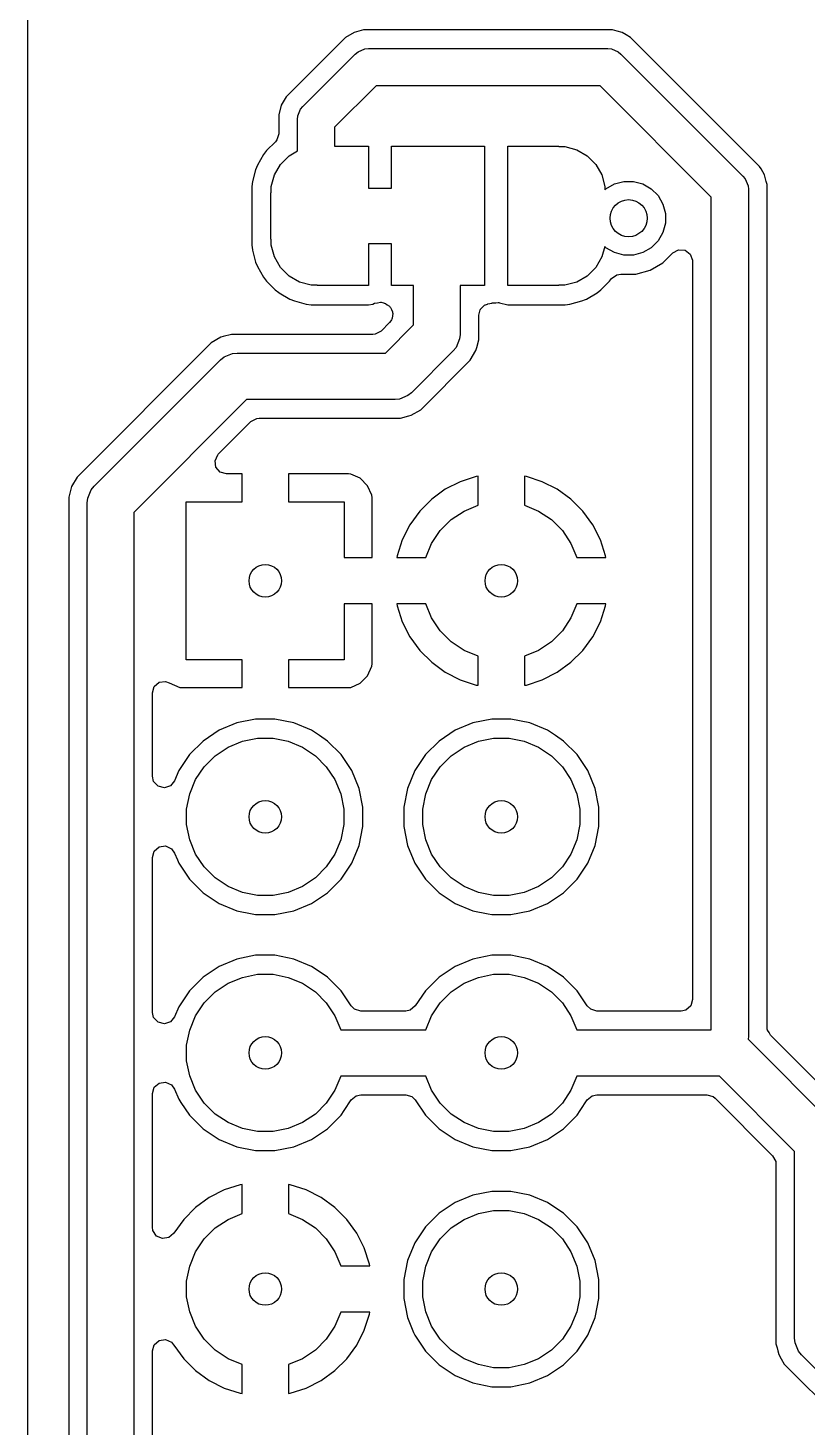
# Model space of a CAD drawing. Extents: x -0.98 to -0.05, y 0 to 3.38.
# Drawn here: x -0.981 to -0.651, y 2.032 to 2.625 of the extents above; entities that cross this region are included whole.
import ezdxf

# ---------------------------------------------------------------- set-up
doc = ezdxf.new("R2010")
doc.units = 0
doc.header["$MEASUREMENT"] = 0
doc.layers.add('BLACK', color=7, linetype='CONTINUOUS')

msp = doc.modelspace()

# ---------------------------------------------------------------- linework, layer by layer
at = {"layer": 'BLACK', "linetype": 'CONTINUOUS'}
for p, q in [((-0.98085, 2.42611), (-0.98085, 2.64474)), ((-0.8463, 2.62088), (-0.87144, 2.59574)), ((-0.8427, 2.62296), (-0.8463, 2.62088)), ((-0.83869, 2.62404), (-0.8427, 2.62296)), ((-0.8427, 2.62296), (-0.8427, 2.62296)), ((-0.73316, 2.62404), (-0.83869, 2.62404)), ((-0.73116, 2.6235), (-0.73316, 2.62404)), ((-0.72915, 2.62296), (-0.73116, 2.6235)), ((-0.72735, 2.62192), (-0.72915, 2.62296)), ((-0.72555, 2.62088), (-0.72735, 2.62192)), ((-0.72555, 2.62088), (-0.72555, 2.62088)), ((-0.674, 2.56933), (-0.72555, 2.62088)), ((-0.72555, 2.62088), (-0.72555, 2.62088)), ((-0.86439, 2.59163), (-0.84218, 2.61384)), ((-0.84218, 2.61384), (-0.84099, 2.61481)), ((-0.84099, 2.61481), (-0.83815, 2.61599)), ((-0.83815, 2.61599), (-0.83661, 2.61614)), ((-0.83661, 2.61614), (-0.73524, 2.61614)), ((-0.73524, 2.61614), (-0.7337, 2.61599)), ((-0.7337, 2.61599), (-0.73086, 2.61481)), ((-0.73086, 2.61481), (-0.72967, 2.61384)), ((-0.72967, 2.61384), (-0.67794, 2.56211)), ((-0.87144, 2.59574), (-0.87351, 2.59215)), ((-0.87144, 2.59574), (-0.87144, 2.59574)), ((-0.83335, 2.60039), (-0.85094, 2.5828)), ((-0.7385, 2.60039), (-0.83335, 2.60039)), ((-0.69139, 2.55328), (-0.7385, 2.60039)), ((-0.87351, 2.59215), (-0.87459, 2.58814)), ((-0.87351, 2.59215), (-0.87351, 2.59215)), ((-0.86654, 2.5876), (-0.86537, 2.59044)), ((-0.86537, 2.59044), (-0.86439, 2.59163)), ((-0.87459, 2.58814), (-0.87459, 2.5801)), ((-0.86669, 2.58606), (-0.86654, 2.5876)), ((-0.86669, 2.57279), (-0.86669, 2.58606)), ((-0.87459, 2.5801), (-0.87536, 2.57746)), ((-0.85094, 2.5828), (-0.85094, 2.5748)), ((-0.87974, 2.57293), (-0.88103, 2.57125)), ((-0.87602, 2.57665), (-0.87974, 2.57293)), ((-0.87974, 2.57293), (-0.87974, 2.57293)), ((-0.87536, 2.57746), (-0.87602, 2.57665)), ((-0.87025, 2.57074), (-0.86669, 2.57279)), ((-0.85094, 2.5748), (-0.83661, 2.5748)), ((-0.83661, 2.5748), (-0.83661, 2.55709)), ((-0.82677, 2.55709), (-0.82677, 2.5748)), ((-0.82677, 2.5748), (-0.7874, 2.5748)), ((-0.7874, 2.5748), (-0.7874, 2.51575)), ((-0.77756, 2.51575), (-0.77756, 2.5748)), ((-0.77756, 2.5748), (-0.75591, 2.5748)), ((-0.75591, 2.5748), (-0.75591, 2.57463)), ((-0.75591, 2.57463), (-0.75334, 2.57463)), ((-0.75334, 2.57463), (-0.74837, 2.5733)), ((-0.74837, 2.5733), (-0.74392, 2.57074)), ((-0.88362, 2.56676), (-0.88443, 2.56481)), ((-0.88103, 2.57125), (-0.88362, 2.56676)), ((-0.88362, 2.56676), (-0.88362, 2.56676)), ((-0.87645, 2.56265), (-0.87388, 2.5671)), ((-0.87388, 2.5671), (-0.87025, 2.57074)), ((-0.74392, 2.57074), (-0.74029, 2.5671)), ((-0.74029, 2.5671), (-0.73772, 2.56265)), ((-0.67383, 2.56916), (-0.674, 2.56933)), ((-0.674, 2.56933), (-0.674, 2.56933)), ((-0.67089, 2.56622), (-0.67383, 2.56916)), ((-0.67383, 2.56916), (-0.67383, 2.56916)), ((-0.67029, 2.56518), (-0.67089, 2.56622)), ((-0.88443, 2.56481), (-0.88577, 2.5598)), ((-0.87778, 2.55769), (-0.87645, 2.56265)), ((-0.73772, 2.56265), (-0.73639, 2.55769)), ((-0.67794, 2.56211), (-0.67696, 2.56092)), ((-0.67696, 2.56092), (-0.67579, 2.55808)), ((-0.66882, 2.56263), (-0.67029, 2.56518)), ((-0.66806, 2.5598), (-0.66882, 2.56263)), ((-0.88577, 2.5598), (-0.88604, 2.55771)), ((-0.88604, 2.55771), (-0.88604, 2.53284)), ((-0.88577, 2.5598), (-0.88577, 2.5598)), ((-0.87795, 2.53543), (-0.87795, 2.55512)), ((-0.87795, 2.55512), (-0.87778, 2.55512)), ((-0.87778, 2.55512), (-0.87778, 2.55769)), ((-0.83661, 2.55709), (-0.82677, 2.55709)), ((-0.73639, 2.55769), (-0.73639, 2.55636)), ((-0.73639, 2.55636), (-0.73596, 2.55679)), ((-0.73596, 2.55679), (-0.7324, 2.55884)), ((-0.7324, 2.55884), (-0.72843, 2.5599)), ((-0.72843, 2.5599), (-0.72432, 2.5599)), ((-0.72432, 2.5599), (-0.72035, 2.55884)), ((-0.72035, 2.55884), (-0.71679, 2.55679)), ((-0.71679, 2.55679), (-0.71388, 2.55388)), ((-0.67579, 2.55808), (-0.67564, 2.55654)), ((-0.67564, 2.55654), (-0.67564, 2.19775)), ((-0.66774, 2.55862), (-0.66806, 2.5598)), ((-0.66774, 2.20174), (-0.66774, 2.55862)), ((-0.66774, 2.55862), (-0.66774, 2.55862)), ((-0.71388, 2.55388), (-0.71183, 2.55032)), ((-0.71183, 2.55032), (-0.71076, 2.54635)), ((-0.69139, 2.20059), (-0.69139, 2.55328)), ((-0.71076, 2.54224), (-0.71183, 2.53826)), ((-0.71076, 2.54635), (-0.71076, 2.54224)), ((-0.71183, 2.53826), (-0.71388, 2.5347)), ((-0.88604, 2.53284), (-0.88579, 2.53094)), ((-0.88579, 2.53094), (-0.88577, 2.53075)), ((-0.88577, 2.53075), (-0.88532, 2.52909)), ((-0.87778, 2.53543), (-0.87795, 2.53543)), ((-0.87778, 2.53286), (-0.87778, 2.53543)), ((-0.87645, 2.5279), (-0.87778, 2.53286)), ((-0.82677, 2.53346), (-0.83661, 2.53346)), ((-0.83661, 2.53346), (-0.83661, 2.51575)), ((-0.82677, 2.51575), (-0.82677, 2.53346)), ((-0.73652, 2.53236), (-0.73772, 2.5279)), ((-0.73596, 2.5318), (-0.73652, 2.53236)), ((-0.7324, 2.52974), (-0.73596, 2.5318)), ((-0.71679, 2.5318), (-0.72035, 2.52974)), ((-0.71388, 2.5347), (-0.71679, 2.5318)), ((-0.70761, 2.52962), (-0.7052, 2.53094)), ((-0.7052, 2.53094), (-0.70246, 2.53074)), ((-0.70246, 2.53074), (-0.70025, 2.52909)), ((-0.88532, 2.52909), (-0.88443, 2.52574)), ((-0.88443, 2.52574), (-0.88362, 2.52379)), ((-0.87388, 2.52345), (-0.87645, 2.5279)), ((-0.73772, 2.5279), (-0.74029, 2.52345)), ((-0.72843, 2.52868), (-0.7324, 2.52974)), ((-0.72432, 2.52868), (-0.72843, 2.52868)), ((-0.72035, 2.52974), (-0.72432, 2.52868)), ((-0.71725, 2.52226), (-0.71186, 2.52537)), ((-0.71186, 2.52537), (-0.70761, 2.52962)), ((-0.70025, 2.52909), (-0.69929, 2.52652)), ((-0.69929, 2.52652), (-0.69928, 2.52617)), ((-0.69928, 2.52617), (-0.69928, 2.21337)), ((-0.88362, 2.52379), (-0.88362, 2.52379)), ((-0.88362, 2.52379), (-0.88103, 2.5193)), ((-0.88103, 2.5193), (-0.87974, 2.51763)), ((-0.87025, 2.51982), (-0.87388, 2.52345)), ((-0.8658, 2.51725), (-0.87025, 2.51982)), ((-0.74392, 2.51982), (-0.74837, 2.51725)), ((-0.74029, 2.52345), (-0.74392, 2.51982)), ((-0.73443, 2.51763), (-0.73358, 2.51874)), ((-0.73358, 2.51874), (-0.73136, 2.52036)), ((-0.73136, 2.52036), (-0.7297, 2.52065)), ((-0.7297, 2.52065), (-0.72327, 2.52065)), ((-0.72327, 2.52065), (-0.71725, 2.52226)), ((-0.72327, 2.52065), (-0.72327, 2.52065)), ((-0.87974, 2.51763), (-0.87608, 2.51396)), ((-0.87608, 2.51396), (-0.87453, 2.51277)), ((-0.87453, 2.51277), (-0.8744, 2.51267)), ((-0.8744, 2.51267), (-0.86991, 2.51008)), ((-0.86084, 2.51592), (-0.8658, 2.51725)), ((-0.85827, 2.51592), (-0.86084, 2.51592)), ((-0.85827, 2.51575), (-0.85827, 2.51592)), ((-0.83661, 2.51575), (-0.85827, 2.51575)), ((-0.81748, 2.51575), (-0.82677, 2.51575)), ((-0.81748, 2.49916), (-0.81748, 2.51575)), ((-0.7874, 2.51575), (-0.7978, 2.51575)), ((-0.7978, 2.51575), (-0.7978, 2.49508)), ((-0.75591, 2.51575), (-0.77756, 2.51575)), ((-0.75334, 2.51592), (-0.75591, 2.51592)), ((-0.75591, 2.51592), (-0.75591, 2.51575)), ((-0.74837, 2.51725), (-0.75334, 2.51592)), ((-0.74426, 2.51008), (-0.73977, 2.51267)), ((-0.73977, 2.51267), (-0.7381, 2.51396)), ((-0.7381, 2.51396), (-0.73443, 2.51763)), ((-0.86991, 2.51008), (-0.86991, 2.51008)), ((-0.86991, 2.51008), (-0.86991, 2.51008)), ((-0.86991, 2.51008), (-0.86796, 2.50927)), ((-0.86796, 2.50927), (-0.86796, 2.50927)), ((-0.86796, 2.50927), (-0.86796, 2.50927)), ((-0.86796, 2.50927), (-0.86295, 2.50793)), ((-0.86295, 2.50793), (-0.86086, 2.50766)), ((-0.86086, 2.50766), (-0.86086, 2.50766)), ((-0.86086, 2.50766), (-0.83661, 2.50766)), ((-0.83661, 2.50766), (-0.83481, 2.50786)), ((-0.83661, 2.50766), (-0.83661, 2.50766)), ((-0.83481, 2.50786), (-0.83398, 2.50826)), ((-0.83398, 2.50826), (-0.83275, 2.50846)), ((-0.83275, 2.50846), (-0.83154, 2.50873)), ((-0.83154, 2.50873), (-0.83136, 2.50869)), ((-0.83136, 2.50869), (-0.83127, 2.50871)), ((-0.83127, 2.50871), (-0.83018, 2.50844)), ((-0.83018, 2.50844), (-0.82989, 2.50834)), ((-0.82989, 2.50834), (-0.82985, 2.50831)), ((-0.82985, 2.50831), (-0.82979, 2.5083)), ((-0.82979, 2.5083), (-0.82943, 2.50817)), ((-0.82943, 2.50817), (-0.82862, 2.50757)), ((-0.82862, 2.50757), (-0.82773, 2.5071)), ((-0.82773, 2.5071), (-0.82753, 2.50676)), ((-0.82753, 2.50676), (-0.82722, 2.50653)), ((-0.78913, 2.50584), (-0.78824, 2.5066)), ((-0.78824, 2.5066), (-0.78742, 2.50745)), ((-0.78742, 2.50745), (-0.78715, 2.50755)), ((-0.78715, 2.50755), (-0.78705, 2.50764)), ((-0.78705, 2.50764), (-0.78612, 2.50795)), ((-0.78612, 2.50795), (-0.78605, 2.50797)), ((-0.78605, 2.50797), (-0.78432, 2.50831)), ((-0.78432, 2.50831), (-0.78419, 2.5084)), ((-0.78419, 2.5084), (-0.78361, 2.50853)), ((-0.78361, 2.50853), (-0.78262, 2.50848)), ((-0.78262, 2.50848), (-0.78164, 2.50858)), ((-0.78164, 2.50858), (-0.78142, 2.50854)), ((-0.78142, 2.50854), (-0.78107, 2.50846)), ((-0.78107, 2.50846), (-0.78107, 2.50846)), ((-0.78107, 2.50846), (-0.77756, 2.50766)), ((-0.77756, 2.50766), (-0.75331, 2.50766)), ((-0.75331, 2.50766), (-0.75122, 2.50793)), ((-0.75331, 2.50766), (-0.75331, 2.50766)), ((-0.75122, 2.50793), (-0.74621, 2.50927)), ((-0.74621, 2.50927), (-0.74471, 2.5099)), ((-0.74471, 2.5099), (-0.74426, 2.51008)), ((-0.74426, 2.51008), (-0.74426, 2.51008)), ((-0.74426, 2.51008), (-0.74426, 2.51008)), ((-0.82718, 2.5009), (-0.82766, 2.50013)), ((-0.82722, 2.50653), (-0.82686, 2.50558)), ((-0.82682, 2.50126), (-0.82718, 2.5009)), ((-0.82686, 2.50558), (-0.82637, 2.50471)), ((-0.82676, 2.50158), (-0.82682, 2.50126)), ((-0.82651, 2.50196), (-0.82676, 2.50158)), ((-0.82646, 2.50297), (-0.82651, 2.50196)), ((-0.82625, 2.50395), (-0.82646, 2.50297)), ((-0.82637, 2.50471), (-0.82639, 2.50432)), ((-0.82639, 2.50432), (-0.82625, 2.50395)), ((-0.7899, 2.5032), (-0.78957, 2.50432)), ((-0.7899, 2.49274), (-0.7899, 2.5032)), ((-0.78957, 2.50432), (-0.78934, 2.50548)), ((-0.78934, 2.50548), (-0.78919, 2.50563)), ((-0.78919, 2.50563), (-0.78913, 2.50584)), ((-0.89462, 2.4951), (-0.89818, 2.49415)), ((-0.83472, 2.4951), (-0.89462, 2.4951)), ((-0.83369, 2.49521), (-0.83472, 2.4951)), ((-0.83127, 2.49653), (-0.83369, 2.49521)), ((-0.82766, 2.50013), (-0.83127, 2.49653)), ((-0.82943, 2.4872), (-0.81748, 2.49916)), ((-0.7978, 2.49508), (-0.79798, 2.49316)), ((-0.90317, 2.49155), (-0.96006, 2.43467)), ((-0.89913, 2.49389), (-0.90317, 2.49155)), ((-0.90317, 2.49155), (-0.90317, 2.49155)), ((-0.89818, 2.49415), (-0.89913, 2.49389)), ((-0.89913, 2.49389), (-0.89913, 2.49389)), ((-0.89818, 2.49415), (-0.89818, 2.49415)), ((-0.79945, 2.48961), (-0.80068, 2.48812)), ((-0.79798, 2.49316), (-0.79945, 2.48961)), ((-0.79945, 2.48961), (-0.79945, 2.48961)), ((-0.79111, 2.48823), (-0.79075, 2.48956)), ((-0.79075, 2.48956), (-0.7899, 2.49274)), ((-0.95283, 2.43074), (-0.89924, 2.48432)), ((-0.89924, 2.48432), (-0.89775, 2.48555)), ((-0.89775, 2.48555), (-0.8942, 2.48702)), ((-0.8942, 2.48702), (-0.89228, 2.4872)), ((-0.8942, 2.48702), (-0.8942, 2.48702)), ((-0.89228, 2.4872), (-0.82943, 2.4872)), ((-0.80068, 2.48812), (-0.81839, 2.4704)), ((-0.81446, 2.46317), (-0.79345, 2.48419)), ((-0.79345, 2.48419), (-0.79111, 2.48823)), ((-0.88821, 2.46752), (-0.93602, 2.4197)), ((-0.82535, 2.46752), (-0.88821, 2.46752)), ((-0.82343, 2.46771), (-0.82535, 2.46752)), ((-0.81989, 2.46918), (-0.82343, 2.46771)), ((-0.81839, 2.4704), (-0.81989, 2.46918)), ((-0.81989, 2.46918), (-0.81989, 2.46918)), ((-0.88637, 2.4582), (-0.88395, 2.45951)), ((-0.88395, 2.45951), (-0.88291, 2.45963)), ((-0.88291, 2.45963), (-0.82302, 2.45963)), ((-0.82302, 2.45963), (-0.81946, 2.46058)), ((-0.82302, 2.45963), (-0.82302, 2.45963)), ((-0.81946, 2.46058), (-0.81851, 2.46083)), ((-0.81851, 2.46083), (-0.81446, 2.46317)), ((-0.90021, 2.44436), (-0.88637, 2.4582)), ((-0.90159, 2.4416), (-0.90044, 2.4441)), ((-0.90119, 2.43888), (-0.90159, 2.4416)), ((-0.90044, 2.4441), (-0.90021, 2.44436)), ((-0.89939, 2.4368), (-0.90119, 2.43888)), ((-0.89675, 2.43602), (-0.89939, 2.4368)), ((-0.89016, 2.43602), (-0.89675, 2.43602)), ((-0.89016, 2.42421), (-0.89016, 2.43602)), ((-0.84509, 2.43602), (-0.87047, 2.43602)), ((-0.87047, 2.43602), (-0.87047, 2.42421)), ((-0.8441, 2.43591), (-0.84509, 2.43602)), ((-0.84006, 2.43413), (-0.8441, 2.43591)), ((-0.96239, 2.43063), (-0.9636, 2.42611)), ((-0.96006, 2.43467), (-0.96239, 2.43063)), ((-0.96239, 2.43063), (-0.96239, 2.43063)), ((-0.96006, 2.43467), (-0.96006, 2.43467)), ((-0.95405, 2.42925), (-0.95283, 2.43074)), ((-0.83694, 2.431), (-0.84006, 2.43413)), ((-0.84006, 2.43413), (-0.84006, 2.43413)), ((-0.83515, 2.42696), (-0.83694, 2.431)), ((-0.83694, 2.431), (-0.83694, 2.431)), ((-0.79769, 2.43271), (-0.80404, 2.42947)), ((-0.79092, 2.43491), (-0.79769, 2.43271)), ((-0.79769, 2.43271), (-0.79769, 2.43271)), ((-0.79016, 2.43503), (-0.79092, 2.43491)), ((-0.79092, 2.43491), (-0.79092, 2.43491)), ((-0.79016, 2.42272), (-0.79016, 2.43503)), ((-0.76971, 2.43491), (-0.77047, 2.43503)), ((-0.77047, 2.43503), (-0.77047, 2.42272)), ((-0.76294, 2.43271), (-0.76971, 2.43491)), ((-0.76971, 2.43491), (-0.76971, 2.43491)), ((-0.75659, 2.42947), (-0.76294, 2.43271)), ((-0.76294, 2.43271), (-0.76294, 2.43271)), ((-0.98085, 1.09482), (-0.98085, 2.42611)), ((-0.9636, 2.42611), (-0.9636, 1.21617)), ((-0.95571, 2.42378), (-0.95552, 2.4257)), ((-0.95571, 1.2185), (-0.95571, 2.42378)), ((-0.95552, 2.4257), (-0.95405, 2.42925)), ((-0.95405, 2.42925), (-0.95405, 2.42925)), ((-0.91378, 2.35728), (-0.91378, 2.42421)), ((-0.91378, 2.42421), (-0.89016, 2.42421)), ((-0.87047, 2.42421), (-0.84685, 2.42421)), ((-0.84685, 2.42421), (-0.84685, 2.40059)), ((-0.83504, 2.42598), (-0.83515, 2.42696)), ((-0.83515, 2.42696), (-0.83515, 2.42696)), ((-0.83504, 2.40059), (-0.83504, 2.42598)), ((-0.83504, 2.42598), (-0.83504, 2.42598)), ((-0.80981, 2.42528), (-0.81485, 2.42024)), ((-0.80404, 2.42947), (-0.80981, 2.42528)), ((-0.75082, 2.42528), (-0.75659, 2.42947)), ((-0.74578, 2.42024), (-0.75082, 2.42528)), ((-0.93602, 2.4197), (-0.93602, 1.22258)), ((-0.81485, 2.42024), (-0.81904, 2.41448)), ((-0.80154, 2.41662), (-0.79609, 2.42026)), ((-0.79609, 2.42026), (-0.79016, 2.42272)), ((-0.77047, 2.42272), (-0.76454, 2.42026)), ((-0.76454, 2.42026), (-0.75909, 2.41662)), ((-0.74159, 2.41448), (-0.74578, 2.42024)), ((-0.81904, 2.41448), (-0.82227, 2.40813)), ((-0.80983, 2.40652), (-0.80618, 2.41198)), ((-0.80618, 2.41198), (-0.80154, 2.41662)), ((-0.75909, 2.41662), (-0.75445, 2.41198)), ((-0.75445, 2.41198), (-0.7508, 2.40652)), ((-0.73836, 2.40813), (-0.74159, 2.41448)), ((-0.82227, 2.40813), (-0.82448, 2.40135)), ((-0.82227, 2.40813), (-0.82227, 2.40813)), ((-0.81229, 2.40059), (-0.80983, 2.40652)), ((-0.7508, 2.40652), (-0.74834, 2.40059)), ((-0.73615, 2.40135), (-0.73836, 2.40813)), ((-0.73836, 2.40813), (-0.73836, 2.40813)), ((-0.84685, 2.40059), (-0.83504, 2.40059)), ((-0.82448, 2.40135), (-0.8246, 2.40059)), ((-0.8246, 2.40059), (-0.81229, 2.40059)), ((-0.82448, 2.40135), (-0.82448, 2.40135)), ((-0.74834, 2.40059), (-0.73603, 2.40059)), ((-0.73603, 2.40059), (-0.73615, 2.40135)), ((-0.73615, 2.40135), (-0.73615, 2.40135)), ((-0.83504, 2.38091), (-0.84685, 2.38091)), ((-0.84685, 2.38091), (-0.84685, 2.35728)), ((-0.83504, 2.35552), (-0.83504, 2.38091)), ((-0.8246, 2.38091), (-0.82448, 2.38015)), ((-0.81229, 2.38091), (-0.8246, 2.38091)), ((-0.82448, 2.38015), (-0.82448, 2.38015)), ((-0.82448, 2.38015), (-0.82227, 2.37337)), ((-0.80983, 2.37497), (-0.81229, 2.38091)), ((-0.74834, 2.38091), (-0.7508, 2.37497)), ((-0.73603, 2.38091), (-0.74834, 2.38091)), ((-0.73836, 2.37337), (-0.73615, 2.38015)), ((-0.73615, 2.38015), (-0.73603, 2.38091)), ((-0.73615, 2.38015), (-0.73615, 2.38015)), ((-0.82227, 2.37337), (-0.82227, 2.37337)), ((-0.82227, 2.37337), (-0.81904, 2.36702)), ((-0.80618, 2.36952), (-0.80983, 2.37497)), ((-0.7508, 2.37497), (-0.75445, 2.36952)), ((-0.74159, 2.36702), (-0.73836, 2.37337)), ((-0.73836, 2.37337), (-0.73836, 2.37337)), ((-0.81904, 2.36702), (-0.81485, 2.36125)), ((-0.80154, 2.36488), (-0.80618, 2.36952)), ((-0.79609, 2.36123), (-0.80154, 2.36488)), ((-0.75909, 2.36488), (-0.76454, 2.36123)), ((-0.75445, 2.36952), (-0.75909, 2.36488)), ((-0.74578, 2.36125), (-0.74159, 2.36702)), ((-0.81485, 2.36125), (-0.80981, 2.35621)), ((-0.79016, 2.35878), (-0.79609, 2.36123)), ((-0.79016, 2.34647), (-0.79016, 2.35878)), ((-0.76454, 2.36123), (-0.77047, 2.35878)), ((-0.77047, 2.35878), (-0.77047, 2.34647)), ((-0.75082, 2.35621), (-0.74578, 2.36125)), ((-0.89016, 2.35728), (-0.91378, 2.35728)), ((-0.89016, 2.34547), (-0.89016, 2.35728)), ((-0.84685, 2.35728), (-0.87047, 2.35728)), ((-0.87047, 2.35728), (-0.87047, 2.34547)), ((-0.83694, 2.35049), (-0.83515, 2.35453)), ((-0.83515, 2.35453), (-0.83504, 2.35552)), ((-0.83515, 2.35453), (-0.83515, 2.35453)), ((-0.83504, 2.35552), (-0.83504, 2.35552)), ((-0.80981, 2.35621), (-0.80404, 2.35202)), ((-0.75659, 2.35202), (-0.75082, 2.35621)), ((-0.92735, 2.34593), (-0.92528, 2.34773)), ((-0.92528, 2.34773), (-0.92255, 2.34812)), ((-0.92255, 2.34812), (-0.921, 2.34751)), ((-0.921, 2.34751), (-0.92098, 2.34755)), ((-0.92098, 2.34755), (-0.91653, 2.34559)), ((-0.8441, 2.34559), (-0.84006, 2.34737)), ((-0.84006, 2.34737), (-0.83694, 2.35049)), ((-0.84006, 2.34737), (-0.84006, 2.34737)), ((-0.83694, 2.35049), (-0.83694, 2.35049)), ((-0.80404, 2.35202), (-0.79769, 2.34879)), ((-0.79769, 2.34879), (-0.79769, 2.34879)), ((-0.79769, 2.34879), (-0.79092, 2.34659)), ((-0.76971, 2.34659), (-0.76294, 2.34879)), ((-0.76294, 2.34879), (-0.75659, 2.35202)), ((-0.76294, 2.34879), (-0.76294, 2.34879)), ((-0.92813, 2.34329), (-0.92735, 2.34593)), ((-0.92813, 2.30793), (-0.92813, 2.34329)), ((-0.91653, 2.34559), (-0.91554, 2.34547)), ((-0.91554, 2.34547), (-0.89016, 2.34547)), ((-0.89016, 2.34547), (-0.89016, 2.34547)), ((-0.87047, 2.34547), (-0.84509, 2.34547)), ((-0.84509, 2.34547), (-0.8441, 2.34559)), ((-0.84509, 2.34547), (-0.84509, 2.34547)), ((-0.8441, 2.34559), (-0.8441, 2.34559)), ((-0.79092, 2.34659), (-0.79092, 2.34659)), ((-0.79092, 2.34659), (-0.79016, 2.34647)), ((-0.77047, 2.34647), (-0.76971, 2.34659)), ((-0.76971, 2.34659), (-0.76971, 2.34659)), ((-0.89238, 2.33052), (-0.89991, 2.3274)), ((-0.88439, 2.33211), (-0.89238, 2.33052)), ((-0.89238, 2.33052), (-0.89238, 2.33052)), ((-0.87624, 2.33211), (-0.88439, 2.33211)), ((-0.88439, 2.33211), (-0.88439, 2.33211)), ((-0.86825, 2.33052), (-0.87624, 2.33211)), ((-0.87624, 2.33211), (-0.87624, 2.33211)), ((-0.86072, 2.3274), (-0.86825, 2.33052)), ((-0.86825, 2.33052), (-0.86825, 2.33052)), ((-0.79238, 2.33052), (-0.79991, 2.3274)), ((-0.78439, 2.33211), (-0.79238, 2.33052)), ((-0.79238, 2.33052), (-0.79238, 2.33052)), ((-0.77624, 2.33211), (-0.78439, 2.33211)), ((-0.78439, 2.33211), (-0.78439, 2.33211)), ((-0.76825, 2.33052), (-0.77624, 2.33211)), ((-0.77624, 2.33211), (-0.77624, 2.33211)), ((-0.76072, 2.3274), (-0.76825, 2.33052)), ((-0.76825, 2.33052), (-0.76825, 2.33052)), ((-0.89991, 2.3274), (-0.90668, 2.32287)), ((-0.89003, 2.32277), (-0.8836, 2.32405)), ((-0.8836, 2.32405), (-0.87703, 2.32405)), ((-0.87703, 2.32405), (-0.8706, 2.32277)), ((-0.85734, 2.32514), (-0.86072, 2.3274)), ((-0.85395, 2.32287), (-0.85734, 2.32514)), ((-0.79991, 2.3274), (-0.80668, 2.32287)), ((-0.79003, 2.32277), (-0.7836, 2.32405)), ((-0.7836, 2.32405), (-0.77703, 2.32405)), ((-0.77703, 2.32405), (-0.7706, 2.32277)), ((-0.75734, 2.32514), (-0.76072, 2.3274)), ((-0.75395, 2.32287), (-0.75734, 2.32514)), ((-0.91244, 2.31711), (-0.91697, 2.31034)), ((-0.90668, 2.32287), (-0.91244, 2.31711)), ((-0.90154, 2.31662), (-0.89609, 2.32026)), ((-0.89609, 2.32026), (-0.89003, 2.32277)), ((-0.8706, 2.32277), (-0.86454, 2.32026)), ((-0.86454, 2.32026), (-0.85909, 2.31662)), ((-0.84819, 2.31711), (-0.85395, 2.32287)), ((-0.84366, 2.31034), (-0.84819, 2.31711)), ((-0.84819, 2.31711), (-0.84819, 2.31711)), ((-0.81244, 2.31711), (-0.81697, 2.31034)), ((-0.80668, 2.32287), (-0.81244, 2.31711)), ((-0.80154, 2.31662), (-0.79609, 2.32026)), ((-0.79609, 2.32026), (-0.79003, 2.32277)), ((-0.7706, 2.32277), (-0.76454, 2.32026)), ((-0.76454, 2.32026), (-0.75909, 2.31662)), ((-0.74819, 2.31711), (-0.75395, 2.32287)), ((-0.74366, 2.31034), (-0.74819, 2.31711)), ((-0.74819, 2.31711), (-0.74819, 2.31711)), ((-0.90983, 2.30652), (-0.90618, 2.31198)), ((-0.90618, 2.31198), (-0.90154, 2.31662)), ((-0.85909, 2.31662), (-0.85445, 2.31198)), ((-0.85445, 2.31198), (-0.8508, 2.30652)), ((-0.80983, 2.30652), (-0.80618, 2.31198)), ((-0.80618, 2.31198), (-0.80154, 2.31662)), ((-0.75909, 2.31662), (-0.75445, 2.31198)), ((-0.75445, 2.31198), (-0.7508, 2.30652)), ((-0.92761, 2.30574), (-0.92813, 2.30793)), ((-0.92574, 2.30373), (-0.92761, 2.30574)), ((-0.91874, 2.30606), (-0.92046, 2.30392)), ((-0.91697, 2.31034), (-0.91874, 2.30606)), ((-0.91234, 2.30046), (-0.90983, 2.30652)), ((-0.8508, 2.30652), (-0.84829, 2.30046)), ((-0.84055, 2.30281), (-0.84366, 2.31034)), ((-0.81697, 2.31034), (-0.82008, 2.30281)), ((-0.81234, 2.30046), (-0.80983, 2.30652)), ((-0.7508, 2.30652), (-0.74829, 2.30046)), ((-0.74055, 2.30281), (-0.74366, 2.31034)), ((-0.92307, 2.30305), (-0.92574, 2.30373)), ((-0.92046, 2.30392), (-0.92307, 2.30305)), ((-0.91362, 2.29403), (-0.91234, 2.30046)), ((-0.84829, 2.30046), (-0.84701, 2.29403)), ((-0.83896, 2.29482), (-0.84055, 2.30281)), ((-0.82008, 2.30281), (-0.82167, 2.29482)), ((-0.82008, 2.30281), (-0.82008, 2.30281)), ((-0.81362, 2.29403), (-0.81234, 2.30046)), ((-0.74829, 2.30046), (-0.74701, 2.29403)), ((-0.73896, 2.29482), (-0.74055, 2.30281)), ((-0.91362, 2.28747), (-0.91362, 2.29403)), ((-0.84701, 2.29403), (-0.84701, 2.28747)), ((-0.83896, 2.28667), (-0.83896, 2.29482)), ((-0.83896, 2.29482), (-0.83896, 2.29482)), ((-0.82167, 2.29482), (-0.82167, 2.28667)), ((-0.81362, 2.28747), (-0.81362, 2.29403)), ((-0.74701, 2.29403), (-0.74701, 2.28747)), ((-0.73896, 2.28667), (-0.73896, 2.29482)), ((-0.91234, 2.28103), (-0.91362, 2.28747)), ((-0.84701, 2.28747), (-0.84829, 2.28103)), ((-0.81234, 2.28103), (-0.81362, 2.28747)), ((-0.74701, 2.28747), (-0.74829, 2.28103)), ((-0.84055, 2.27868), (-0.83896, 2.28667)), ((-0.82167, 2.28667), (-0.82008, 2.27868)), ((-0.74055, 2.27868), (-0.73896, 2.28667)), ((-0.92813, 2.27357), (-0.92735, 2.27621)), ((-0.92735, 2.27621), (-0.92528, 2.27801)), ((-0.92528, 2.27801), (-0.92255, 2.2784)), ((-0.92255, 2.2784), (-0.92005, 2.27726)), ((-0.92005, 2.27726), (-0.91874, 2.27543)), ((-0.90983, 2.27497), (-0.91234, 2.28103)), ((-0.84829, 2.28103), (-0.8508, 2.27497)), ((-0.84366, 2.27116), (-0.84055, 2.27868)), ((-0.82008, 2.27868), (-0.82008, 2.27868)), ((-0.82008, 2.27868), (-0.81697, 2.27116)), ((-0.80983, 2.27497), (-0.81234, 2.28103)), ((-0.74829, 2.28103), (-0.7508, 2.27497)), ((-0.74366, 2.27116), (-0.74055, 2.27868)), ((-0.92813, 2.20793), (-0.92813, 2.27357)), ((-0.91874, 2.27543), (-0.91753, 2.27253)), ((-0.91753, 2.27253), (-0.91697, 2.27116)), ((-0.91697, 2.27116), (-0.91244, 2.26438)), ((-0.90618, 2.26952), (-0.90983, 2.27497)), ((-0.8508, 2.27497), (-0.85445, 2.26952)), ((-0.84819, 2.26438), (-0.84366, 2.27116)), ((-0.81697, 2.27116), (-0.81244, 2.26438)), ((-0.80618, 2.26952), (-0.80983, 2.27497)), ((-0.7508, 2.27497), (-0.75445, 2.26952)), ((-0.74819, 2.26438), (-0.74366, 2.27116)), ((-0.91244, 2.26438), (-0.90668, 2.25862)), ((-0.90154, 2.26488), (-0.90618, 2.26952)), ((-0.89609, 2.26123), (-0.90154, 2.26488)), ((-0.85909, 2.26488), (-0.86454, 2.26123)), ((-0.85445, 2.26952), (-0.85909, 2.26488)), ((-0.85395, 2.25862), (-0.84819, 2.26438)), ((-0.81244, 2.26438), (-0.80668, 2.25862)), ((-0.80154, 2.26488), (-0.80618, 2.26952)), ((-0.79609, 2.26123), (-0.80154, 2.26488)), ((-0.75909, 2.26488), (-0.76454, 2.26123)), ((-0.75445, 2.26952), (-0.75909, 2.26488)), ((-0.75395, 2.25862), (-0.74819, 2.26438)), ((-0.90668, 2.25862), (-0.90668, 2.25862)), ((-0.90668, 2.25862), (-0.89991, 2.2541)), ((-0.89003, 2.25872), (-0.89609, 2.26123)), ((-0.8836, 2.25744), (-0.89003, 2.25872)), ((-0.8706, 2.25872), (-0.87703, 2.25744)), ((-0.86454, 2.26123), (-0.8706, 2.25872)), ((-0.86072, 2.2541), (-0.85395, 2.25862)), ((-0.80668, 2.25862), (-0.80668, 2.25862)), ((-0.80668, 2.25862), (-0.79991, 2.2541)), ((-0.79003, 2.25872), (-0.79609, 2.26123)), ((-0.7836, 2.25744), (-0.79003, 2.25872)), ((-0.7706, 2.25872), (-0.77703, 2.25744)), ((-0.76454, 2.26123), (-0.7706, 2.25872)), ((-0.76072, 2.2541), (-0.75395, 2.25862)), ((-0.89991, 2.2541), (-0.89238, 2.25098)), ((-0.87703, 2.25744), (-0.8836, 2.25744)), ((-0.86825, 2.25098), (-0.86072, 2.2541)), ((-0.79991, 2.2541), (-0.79238, 2.25098)), ((-0.77703, 2.25744), (-0.7836, 2.25744)), ((-0.76825, 2.25098), (-0.76072, 2.2541)), ((-0.89238, 2.25098), (-0.88589, 2.24969)), ((-0.88589, 2.24969), (-0.88439, 2.24939)), ((-0.88439, 2.24939), (-0.88439, 2.24939)), ((-0.88439, 2.24939), (-0.88439, 2.24939)), ((-0.88439, 2.24939), (-0.87624, 2.24939)), ((-0.87624, 2.24939), (-0.86825, 2.25098)), ((-0.87624, 2.24939), (-0.87624, 2.24939)), ((-0.79238, 2.25098), (-0.78589, 2.24969)), ((-0.78589, 2.24969), (-0.78439, 2.24939)), ((-0.78439, 2.24939), (-0.78439, 2.24939)), ((-0.78439, 2.24939), (-0.78439, 2.24939)), ((-0.78439, 2.24939), (-0.77624, 2.24939)), ((-0.77624, 2.24939), (-0.76825, 2.25098)), ((-0.77624, 2.24939), (-0.77624, 2.24939)), ((-0.89238, 2.23052), (-0.89991, 2.2274)), ((-0.88439, 2.23211), (-0.89238, 2.23052)), ((-0.89238, 2.23052), (-0.89238, 2.23052)), ((-0.87624, 2.23211), (-0.88439, 2.23211)), ((-0.88439, 2.23211), (-0.88439, 2.23211)), ((-0.86825, 2.23052), (-0.87624, 2.23211)), ((-0.87624, 2.23211), (-0.87624, 2.23211)), ((-0.86072, 2.2274), (-0.86825, 2.23052)), ((-0.86825, 2.23052), (-0.86825, 2.23052)), ((-0.79238, 2.23052), (-0.79991, 2.2274)), ((-0.78439, 2.23211), (-0.79238, 2.23052)), ((-0.79238, 2.23052), (-0.79238, 2.23052)), ((-0.77624, 2.23211), (-0.78439, 2.23211)), ((-0.78439, 2.23211), (-0.78439, 2.23211)), ((-0.76825, 2.23052), (-0.77624, 2.23211)), ((-0.77624, 2.23211), (-0.77624, 2.23211)), ((-0.76072, 2.2274), (-0.76825, 2.23052)), ((-0.76825, 2.23052), (-0.76825, 2.23052)), ((-0.90668, 2.22287), (-0.91244, 2.21711)), ((-0.89991, 2.2274), (-0.90668, 2.22287)), ((-0.89609, 2.22026), (-0.89003, 2.22277)), ((-0.89003, 2.22277), (-0.8836, 2.22405)), ((-0.8836, 2.22405), (-0.87703, 2.22405)), ((-0.87703, 2.22405), (-0.8706, 2.22277)), ((-0.8706, 2.22277), (-0.86454, 2.22026)), ((-0.86008, 2.22697), (-0.86072, 2.2274)), ((-0.85395, 2.22287), (-0.86008, 2.22697)), ((-0.84819, 2.21711), (-0.85395, 2.22287)), ((-0.80668, 2.22287), (-0.81244, 2.21711)), ((-0.79991, 2.2274), (-0.80668, 2.22287)), ((-0.79609, 2.22026), (-0.79003, 2.22277)), ((-0.79003, 2.22277), (-0.7836, 2.22405)), ((-0.7836, 2.22405), (-0.77703, 2.22405)), ((-0.77703, 2.22405), (-0.7706, 2.22277)), ((-0.7706, 2.22277), (-0.76454, 2.22026)), ((-0.76008, 2.22697), (-0.76072, 2.2274)), ((-0.75395, 2.22287), (-0.76008, 2.22697)), ((-0.74819, 2.21711), (-0.75395, 2.22287)), ((-0.91244, 2.21711), (-0.91697, 2.21034)), ((-0.90618, 2.21198), (-0.90154, 2.21662)), ((-0.90154, 2.21662), (-0.89609, 2.22026)), ((-0.86454, 2.22026), (-0.85909, 2.21662)), ((-0.85909, 2.21662), (-0.85445, 2.21198)), ((-0.84387, 2.21065), (-0.84819, 2.21711)), ((-0.81244, 2.21711), (-0.81676, 2.21065)), ((-0.80618, 2.21198), (-0.80154, 2.21662)), ((-0.80154, 2.21662), (-0.79609, 2.22026)), ((-0.76454, 2.22026), (-0.75909, 2.21662)), ((-0.75909, 2.21662), (-0.75445, 2.21198)), ((-0.74387, 2.21065), (-0.74819, 2.21711)), ((-0.91697, 2.21034), (-0.91874, 2.20606)), ((-0.90983, 2.20652), (-0.90618, 2.21198)), ((-0.85445, 2.21198), (-0.8508, 2.20652)), ((-0.84245, 2.20926), (-0.84387, 2.21065)), ((-0.81676, 2.21065), (-0.81887, 2.20889)), ((-0.80983, 2.20652), (-0.80618, 2.21198)), ((-0.75445, 2.21198), (-0.7508, 2.20652)), ((-0.74245, 2.20926), (-0.74387, 2.21065)), ((-0.70005, 2.21073), (-0.70213, 2.20893)), ((-0.69928, 2.21337), (-0.70005, 2.21073)), ((-0.92761, 2.20574), (-0.92813, 2.20793)), ((-0.92574, 2.20373), (-0.92761, 2.20574)), ((-0.91874, 2.20606), (-0.92046, 2.20392)), ((-0.91234, 2.20046), (-0.90983, 2.20652)), ((-0.8508, 2.20652), (-0.84834, 2.20059)), ((-0.83982, 2.20848), (-0.84245, 2.20926)), ((-0.82081, 2.20848), (-0.83982, 2.20848)), ((-0.81887, 2.20889), (-0.82081, 2.20848)), ((-0.81229, 2.20059), (-0.80983, 2.20652)), ((-0.7508, 2.20652), (-0.74834, 2.20059)), ((-0.73982, 2.20848), (-0.74245, 2.20926)), ((-0.70416, 2.20848), (-0.73982, 2.20848)), ((-0.70213, 2.20893), (-0.70416, 2.20848)), ((-0.92307, 2.20305), (-0.92574, 2.20373)), ((-0.92046, 2.20392), (-0.92307, 2.20305)), ((-0.91362, 2.19403), (-0.91234, 2.20046)), ((-0.84834, 2.20059), (-0.81229, 2.20059)), ((-0.74834, 2.20059), (-0.69139, 2.20059)), ((-0.66763, 2.2007), (-0.66774, 2.20174)), ((-0.66758, 2.20061), (-0.66763, 2.2007)), ((-0.66755, 2.20036), (-0.66758, 2.20061)), ((-0.66689, 2.19935), (-0.66755, 2.20036)), ((-0.66631, 2.19829), (-0.66689, 2.19935)), ((-0.91362, 2.18747), (-0.91362, 2.19403)), ((-0.67564, 2.19775), (-0.67575, 2.19656)), ((-0.67575, 2.19656), (-0.63926, 2.16007)), ((-0.63298, 2.16495), (-0.66631, 2.19829)), ((-0.91234, 2.18103), (-0.91362, 2.18747)), ((-0.90983, 2.17497), (-0.91234, 2.18103)), ((-0.84834, 2.18091), (-0.8508, 2.17497)), ((-0.81229, 2.18091), (-0.84834, 2.18091)), ((-0.80983, 2.17497), (-0.81229, 2.18091)), ((-0.74834, 2.18091), (-0.7508, 2.17497)), ((-0.68794, 2.18091), (-0.74834, 2.18091)), ((-0.65606, 2.14903), (-0.68794, 2.18091)), ((-0.92813, 2.17357), (-0.92735, 2.17621)), ((-0.92735, 2.17621), (-0.92528, 2.17801)), ((-0.92528, 2.17801), (-0.92255, 2.1784)), ((-0.92255, 2.1784), (-0.92005, 2.17726)), ((-0.92005, 2.17726), (-0.91874, 2.17543)), ((-0.91874, 2.17543), (-0.91697, 2.17116)), ((-0.90618, 2.16952), (-0.90983, 2.17497)), ((-0.8508, 2.17497), (-0.85445, 2.16952)), ((-0.80618, 2.16952), (-0.80983, 2.17497)), ((-0.7508, 2.17497), (-0.75445, 2.16952)), ((-0.92813, 2.11695), (-0.92813, 2.17357)), ((-0.91697, 2.17116), (-0.91602, 2.16975)), ((-0.91602, 2.16975), (-0.91244, 2.16438)), ((-0.90154, 2.16488), (-0.90618, 2.16952)), ((-0.85445, 2.16952), (-0.85909, 2.16488)), ((-0.84685, 2.16639), (-0.84387, 2.17084)), ((-0.84387, 2.17084), (-0.84176, 2.17261)), ((-0.84176, 2.17261), (-0.83982, 2.17301)), ((-0.83982, 2.17301), (-0.82081, 2.17301)), ((-0.82081, 2.17301), (-0.81818, 2.17224)), ((-0.81818, 2.17224), (-0.81676, 2.17084)), ((-0.81676, 2.17084), (-0.81244, 2.16438)), ((-0.80154, 2.16488), (-0.80618, 2.16952)), ((-0.75445, 2.16952), (-0.75909, 2.16488)), ((-0.74685, 2.16639), (-0.74387, 2.17084)), ((-0.74387, 2.17084), (-0.74176, 2.17261)), ((-0.74176, 2.17261), (-0.73982, 2.17301)), ((-0.73982, 2.17301), (-0.69323, 2.17301)), ((-0.69323, 2.17301), (-0.69059, 2.17224)), ((-0.69059, 2.17224), (-0.68977, 2.17158)), ((-0.68977, 2.17158), (-0.66539, 2.14719)), ((-0.91244, 2.16438), (-0.90668, 2.15862)), ((-0.89609, 2.16123), (-0.90154, 2.16488)), ((-0.85909, 2.16488), (-0.86454, 2.16123)), ((-0.85395, 2.15862), (-0.84819, 2.16438)), ((-0.84819, 2.16438), (-0.84685, 2.16639)), ((-0.81244, 2.16438), (-0.80668, 2.15862)), ((-0.79609, 2.16123), (-0.80154, 2.16488)), ((-0.75909, 2.16488), (-0.76454, 2.16123)), ((-0.75395, 2.15862), (-0.74819, 2.16438)), ((-0.74819, 2.16438), (-0.74685, 2.16639)), ((-0.90668, 2.15862), (-0.90668, 2.15862)), ((-0.90668, 2.15862), (-0.89991, 2.1541)), ((-0.89003, 2.15872), (-0.89609, 2.16123)), ((-0.8836, 2.15744), (-0.89003, 2.15872)), ((-0.87703, 2.15744), (-0.8836, 2.15744)), ((-0.8706, 2.15872), (-0.87703, 2.15744)), ((-0.86454, 2.16123), (-0.8706, 2.15872)), ((-0.86072, 2.1541), (-0.85395, 2.15862)), ((-0.80668, 2.15862), (-0.80668, 2.15862)), ((-0.80668, 2.15862), (-0.79991, 2.1541)), ((-0.79003, 2.15872), (-0.79609, 2.16123)), ((-0.7836, 2.15744), (-0.79003, 2.15872)), ((-0.77703, 2.15744), (-0.7836, 2.15744)), ((-0.7706, 2.15872), (-0.77703, 2.15744)), ((-0.76454, 2.16123), (-0.7706, 2.15872)), ((-0.76072, 2.1541), (-0.75395, 2.15862)), ((-0.89991, 2.1541), (-0.89238, 2.15098)), ((-0.86825, 2.15098), (-0.86072, 2.1541)), ((-0.79991, 2.1541), (-0.79238, 2.15098)), ((-0.76825, 2.15098), (-0.76072, 2.1541)), ((-0.89238, 2.15098), (-0.88439, 2.14939)), ((-0.88439, 2.14939), (-0.88439, 2.14939)), ((-0.88439, 2.14939), (-0.88439, 2.14939)), ((-0.88439, 2.14939), (-0.87624, 2.14939)), ((-0.87624, 2.14939), (-0.86825, 2.15098)), ((-0.87624, 2.14939), (-0.87624, 2.14939)), ((-0.79238, 2.15098), (-0.78439, 2.14939)), ((-0.78439, 2.14939), (-0.78439, 2.14939)), ((-0.78439, 2.14939), (-0.78439, 2.14939)), ((-0.78439, 2.14939), (-0.77624, 2.14939)), ((-0.77624, 2.14939), (-0.76825, 2.15098)), ((-0.77624, 2.14939), (-0.77624, 2.14939)), ((-0.66539, 2.14719), (-0.66407, 2.14478)), ((-0.65606, 2.06988), (-0.65606, 2.14903)), ((-0.66407, 2.14478), (-0.66396, 2.14374)), ((-0.66396, 2.14374), (-0.66396, 2.06755)), ((-0.89092, 2.13491), (-0.89769, 2.13271)), ((-0.89016, 2.13503), (-0.89092, 2.13491)), ((-0.89092, 2.13491), (-0.89092, 2.13491)), ((-0.89016, 2.12272), (-0.89016, 2.13503)), ((-0.86971, 2.13491), (-0.87047, 2.13503)), ((-0.87047, 2.13503), (-0.87047, 2.12272)), ((-0.86294, 2.13271), (-0.86971, 2.13491)), ((-0.86971, 2.13491), (-0.86971, 2.13491)), ((-0.90404, 2.12947), (-0.90981, 2.12528)), ((-0.89769, 2.13271), (-0.90404, 2.12947)), ((-0.89769, 2.13271), (-0.89769, 2.13271)), ((-0.85659, 2.12947), (-0.86294, 2.13271)), ((-0.86294, 2.13271), (-0.86294, 2.13271)), ((-0.85082, 2.12528), (-0.85659, 2.12947)), ((-0.79991, 2.1274), (-0.80668, 2.12287)), ((-0.79238, 2.13052), (-0.79991, 2.1274)), ((-0.78439, 2.13211), (-0.79238, 2.13052)), ((-0.79238, 2.13052), (-0.79238, 2.13052)), ((-0.77624, 2.13211), (-0.78439, 2.13211)), ((-0.78439, 2.13211), (-0.78439, 2.13211)), ((-0.76825, 2.13052), (-0.77624, 2.13211)), ((-0.77624, 2.13211), (-0.77624, 2.13211)), ((-0.76072, 2.1274), (-0.76825, 2.13052)), ((-0.76825, 2.13052), (-0.76825, 2.13052)), ((-0.75886, 2.12616), (-0.76072, 2.1274)), ((-0.90981, 2.12528), (-0.91485, 2.12024)), ((-0.89609, 2.12026), (-0.89016, 2.12272)), ((-0.87047, 2.12272), (-0.86454, 2.12026)), ((-0.84578, 2.12024), (-0.85082, 2.12528)), ((-0.80668, 2.12287), (-0.81244, 2.11711)), ((-0.79609, 2.12026), (-0.79003, 2.12277)), ((-0.79003, 2.12277), (-0.7836, 2.12405)), ((-0.7836, 2.12405), (-0.77703, 2.12405)), ((-0.77703, 2.12405), (-0.7706, 2.12277)), ((-0.7706, 2.12277), (-0.76454, 2.12026)), ((-0.75395, 2.12287), (-0.75886, 2.12616)), ((-0.74819, 2.11711), (-0.75395, 2.12287)), ((-0.9279, 2.11548), (-0.92813, 2.11695)), ((-0.91485, 2.12024), (-0.91904, 2.11448)), ((-0.90618, 2.11198), (-0.90154, 2.11662)), ((-0.90154, 2.11662), (-0.89609, 2.12026)), ((-0.86454, 2.12026), (-0.85909, 2.11662)), ((-0.85909, 2.11662), (-0.85445, 2.11198)), ((-0.84159, 2.11448), (-0.84578, 2.12024)), ((-0.81244, 2.11711), (-0.81697, 2.11034)), ((-0.80618, 2.11198), (-0.80154, 2.11662)), ((-0.80154, 2.11662), (-0.79609, 2.12026)), ((-0.76454, 2.12026), (-0.75909, 2.11662)), ((-0.75909, 2.11662), (-0.75445, 2.11198)), ((-0.74366, 2.11034), (-0.74819, 2.11711)), ((-0.74819, 2.11711), (-0.74819, 2.11711)), ((-0.92637, 2.11319), (-0.9279, 2.11548)), ((-0.92384, 2.11211), (-0.92637, 2.11319)), ((-0.92113, 2.11255), (-0.92384, 2.11211)), ((-0.91916, 2.11433), (-0.92113, 2.11255)), ((-0.91915, 2.11432), (-0.91916, 2.11433)), ((-0.91911, 2.11438), (-0.91915, 2.11432)), ((-0.91909, 2.1144), (-0.91911, 2.11438)), ((-0.91904, 2.11448), (-0.91909, 2.1144)), ((-0.90983, 2.10652), (-0.90618, 2.11198)), ((-0.85445, 2.11198), (-0.8508, 2.10652)), ((-0.83836, 2.10813), (-0.84159, 2.11448)), ((-0.81697, 2.11034), (-0.82008, 2.10281)), ((-0.80983, 2.10652), (-0.80618, 2.11198)), ((-0.75445, 2.11198), (-0.7508, 2.10652)), ((-0.74055, 2.10281), (-0.74366, 2.11034)), ((-0.91234, 2.10046), (-0.90983, 2.10652)), ((-0.8508, 2.10652), (-0.84834, 2.10059)), ((-0.83615, 2.10135), (-0.83836, 2.10813)), ((-0.83836, 2.10813), (-0.83836, 2.10813)), ((-0.81234, 2.10046), (-0.80983, 2.10652)), ((-0.7508, 2.10652), (-0.74829, 2.10046)), ((-0.91362, 2.09403), (-0.91234, 2.10046)), ((-0.84834, 2.10059), (-0.83603, 2.10059)), ((-0.83603, 2.10059), (-0.83615, 2.10135)), ((-0.83615, 2.10135), (-0.83615, 2.10135)), ((-0.82008, 2.10281), (-0.82167, 2.09482)), ((-0.82008, 2.10281), (-0.82008, 2.10281)), ((-0.81362, 2.09403), (-0.81234, 2.10046)), ((-0.74829, 2.10046), (-0.74701, 2.09403)), ((-0.73896, 2.09482), (-0.74055, 2.10281)), ((-0.91362, 2.08747), (-0.91362, 2.09403)), ((-0.82167, 2.09482), (-0.82167, 2.08667)), ((-0.81362, 2.08747), (-0.81362, 2.09403)), ((-0.74701, 2.09403), (-0.74701, 2.08747)), ((-0.73896, 2.08667), (-0.73896, 2.09482)), ((-0.91234, 2.08103), (-0.91362, 2.08747)), ((-0.82167, 2.08667), (-0.82008, 2.07868)), ((-0.81234, 2.08103), (-0.81362, 2.08747)), ((-0.74701, 2.08747), (-0.74829, 2.08103)), ((-0.74055, 2.07868), (-0.73896, 2.08667)), ((-0.90983, 2.07497), (-0.91234, 2.08103)), ((-0.84834, 2.08091), (-0.8508, 2.07497)), ((-0.83603, 2.08091), (-0.84834, 2.08091)), ((-0.83836, 2.07337), (-0.83615, 2.08015)), ((-0.83615, 2.08015), (-0.83603, 2.08091)), ((-0.83615, 2.08015), (-0.83615, 2.08015)), ((-0.80983, 2.07497), (-0.81234, 2.08103)), ((-0.74829, 2.08103), (-0.7508, 2.07497)), ((-0.90618, 2.06952), (-0.90983, 2.07497)), ((-0.8508, 2.07497), (-0.85445, 2.06952)), ((-0.82008, 2.07868), (-0.82008, 2.07868)), ((-0.82008, 2.07868), (-0.81748, 2.0724)), ((-0.80618, 2.06952), (-0.80983, 2.07497)), ((-0.7508, 2.07497), (-0.75445, 2.06952)), ((-0.74366, 2.07116), (-0.74055, 2.07868)), ((-0.92735, 2.06718), (-0.92528, 2.06899)), ((-0.92528, 2.06899), (-0.92255, 2.06938)), ((-0.92255, 2.06938), (-0.92005, 2.06823)), ((-0.92005, 2.06823), (-0.91915, 2.06717)), ((-0.90154, 2.06488), (-0.90618, 2.06952)), ((-0.85445, 2.06952), (-0.85909, 2.06488)), ((-0.84159, 2.06702), (-0.83836, 2.07337)), ((-0.83836, 2.07337), (-0.83836, 2.07337)), ((-0.81748, 2.0724), (-0.81697, 2.07116)), ((-0.81697, 2.07116), (-0.81532, 2.0687)), ((-0.81532, 2.0687), (-0.81244, 2.06438)), ((-0.80154, 2.06488), (-0.80618, 2.06952)), ((-0.75445, 2.06952), (-0.75909, 2.06488)), ((-0.74819, 2.06438), (-0.74366, 2.07116)), ((-0.65587, 2.06796), (-0.65606, 2.06988)), ((-0.92813, 2.06455), (-0.92735, 2.06718)), ((-0.92813, 2.00793), (-0.92813, 2.06455)), ((-0.91915, 2.06717), (-0.91915, 2.06717)), ((-0.91915, 2.06717), (-0.91915, 2.06717)), ((-0.91915, 2.06717), (-0.91909, 2.0671)), ((-0.91909, 2.0671), (-0.91904, 2.06702)), ((-0.91904, 2.06702), (-0.91485, 2.06125)), ((-0.89609, 2.06123), (-0.90154, 2.06488)), ((-0.85909, 2.06488), (-0.86454, 2.06123)), ((-0.84578, 2.06125), (-0.84159, 2.06702)), ((-0.81244, 2.06438), (-0.80668, 2.05862)), ((-0.79609, 2.06123), (-0.80154, 2.06488)), ((-0.75909, 2.06488), (-0.76454, 2.06123)), ((-0.75395, 2.05862), (-0.74819, 2.06438)), ((-0.66396, 2.06755), (-0.66351, 2.06588)), ((-0.66351, 2.06588), (-0.66316, 2.06456)), ((-0.66316, 2.06456), (-0.66275, 2.06304)), ((-0.66275, 2.06304), (-0.66172, 2.06125)), ((-0.6544, 2.06441), (-0.65587, 2.06796)), ((-0.65318, 2.06292), (-0.6544, 2.06441)), ((-0.6544, 2.06441), (-0.6544, 2.06441)), ((-0.59806, 2.0078), (-0.65318, 2.06292)), ((-0.91485, 2.06125), (-0.90981, 2.05621)), ((-0.89016, 2.05878), (-0.89609, 2.06123)), ((-0.89016, 2.04647), (-0.89016, 2.05878)), ((-0.86454, 2.06123), (-0.87047, 2.05878)), ((-0.87047, 2.05878), (-0.87047, 2.04647)), ((-0.85082, 2.05621), (-0.84578, 2.06125)), ((-0.80668, 2.05862), (-0.80668, 2.05862)), ((-0.80668, 2.05862), (-0.79991, 2.0541)), ((-0.79003, 2.05872), (-0.79609, 2.06123)), ((-0.7836, 2.05744), (-0.79003, 2.05872)), ((-0.77703, 2.05744), (-0.7836, 2.05744)), ((-0.7706, 2.05872), (-0.77703, 2.05744)), ((-0.76454, 2.06123), (-0.7706, 2.05872)), ((-0.76072, 2.0541), (-0.75395, 2.05862)), ((-0.66172, 2.06125), (-0.66041, 2.05899)), ((-0.66041, 2.05899), (-0.60199, 2.00057)), ((-0.90981, 2.05621), (-0.90404, 2.05202)), ((-0.90404, 2.05202), (-0.89769, 2.04879)), ((-0.86294, 2.04879), (-0.85659, 2.05202)), ((-0.85659, 2.05202), (-0.85082, 2.05621)), ((-0.79991, 2.0541), (-0.79238, 2.05098)), ((-0.79238, 2.05098), (-0.78439, 2.04939)), ((-0.77624, 2.04939), (-0.76825, 2.05098)), ((-0.76825, 2.05098), (-0.76072, 2.0541)), ((-0.89769, 2.04879), (-0.89769, 2.04879)), ((-0.89769, 2.04879), (-0.89092, 2.04659)), ((-0.89092, 2.04659), (-0.89092, 2.04659)), ((-0.89092, 2.04659), (-0.89016, 2.04647)), ((-0.87047, 2.04647), (-0.86971, 2.04659)), ((-0.86971, 2.04659), (-0.86294, 2.04879)), ((-0.86971, 2.04659), (-0.86971, 2.04659)), ((-0.86294, 2.04879), (-0.86294, 2.04879)), ((-0.78439, 2.04939), (-0.78439, 2.04939)), ((-0.78439, 2.04939), (-0.78439, 2.04939)), ((-0.78439, 2.04939), (-0.77624, 2.04939)), ((-0.77624, 2.04939), (-0.77624, 2.04939))]:
    msp.add_line(p, q, dxfattribs=at)
at = {"layer": 'BLACK'}
for centre, radius in [((-0.72638, 2.54429), 0.00787), ((-0.88031, 2.39075), 0.00689), ((-0.78031, 2.39075), 0.00689), ((-0.88031, 2.29075), 0.00689), ((-0.78031, 2.29075), 0.00689), ((-0.88031, 2.19075), 0.00689), ((-0.78031, 2.19075), 0.00689), ((-0.88031, 2.09075), 0.00689), ((-0.78031, 2.09075), 0.00689)]:
    msp.add_circle(centre, radius, dxfattribs=at)

doc.saveas('drawing.dxf')
